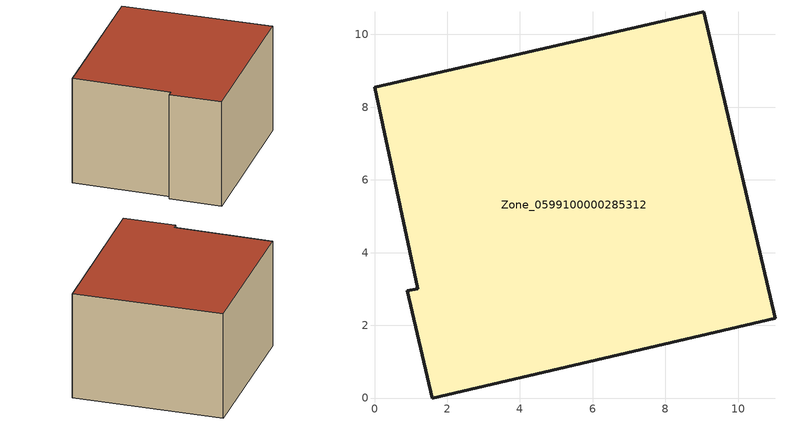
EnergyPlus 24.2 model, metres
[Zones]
Zone_0599100000285312
 floor ground (C_G): 11.01,2.19 1.58,0 0.9,2.95 1.19,3.01 0,8.55 9.05,10.62 z0
 wall outside (C_F): 1.58,0 11.01,2.19 9.05,10.62 0,8.55 1.19,3.01 0.9,2.95 1.58,0 z0:6.4
 roof outside (C_R): 0.9,2.95 1.58,0 11.01,2.19 9.05,10.62 0,8.55 1.19,3.01 z6.4
[BUILDING]
Pand.0599100000285312: North Axis=0; Terrain=City; Loads Convergence Tolerance Value=0.04; Temperature Convergence Tolerance Value=0.4; Solar Distribution=FullExterior; Maximum Number of Warmup Days=25; Minimum Number of Warmup Days=1
[Site:Location]
Rotterdam.The.Hague.AP_ZH_NLD Design_Conditions: Latitude=51.96; Longitude=4.45; Time Zone=1; Elevation=-4.5
[SITE:GROUNDTEMPERATURE:BUILDINGSURFACE]
18, 18, 18, 18, 18, 18, 18, 18, 18, 18, 18, 18
[MATERIAL] Thermal Absorptance=0.9; Solar Absorptance=0.7; Visible Absorptance=0.7
Name | Roughness | Thickness | Conductivity | Density | Specific Heat
G.D.1965 | MediumSmooth | 0.15 | 1 | 540 | 1210
F.D.1965 | Rough | 0.3 | 0.857143 | 1920 | 840
R.D.1965 | MediumRough | 0.2 | 0.08 | 1500 | 1000
[CONSTRUCTION]
C_G: G.D.1965
C_F: F.D.1965
C_R: R.D.1965
[ZONE]
Zone_0599100000285312: Type=1; Multiplier=1; Ceiling Height=Autocalculate; Volume=Autocalculate; Floor Area=autocalculate; Part of Total Floor Area=Yes
[ZONEINFILTRATION:DESIGNFLOWRATE]
Infil_Zone_0599100000285312: Zone or ZoneList or Space or SpaceList=Zone_0599100000285312; Schedule=AlwaysOn; Design Flow Rate Calculation Method=Flow/Area; Flow Rate per Floor Area=0.0042; Constant Term Coefficient=1; Temperature Term Coefficient=0; Velocity Term Coefficient=0; Velocity Squared Term Coefficient=0
[HVACTEMPLATE:ZONE:IDEALLOADSAIRSYSTEM]
Zone_0599100000285312: Maximum Heating Supply Air Temperature=50; Minimum Cooling Supply Air Temperature=13; Maximum Heating Supply Air Humidity Ratio=0.0156; Minimum Cooling Supply Air Humidity Ratio=0.0077; Heating Limit=NoLimit; Cooling Limit=NoLimit; Dehumidification Control Type=ConstantSensibleHeatRatio; Cooling Sensible Heat Ratio=0.7; Dehumidification Setpoint=60; Humidification Control Type=None; Humidification Setpoint=30; Outdoor Air Method=None; Outdoor Air Flow Rate per Person=0.00944; Outdoor Air Flow Rate per Zone Floor Area=0; Outdoor Air Flow Rate per Zone=0; Demand Controlled Ventilation Type=None; Outdoor Air Economizer Type=NoEconomizer; Heat Recovery Type=None; Sensible Heat Recovery Effectiveness=0.7; Latent Heat Recovery Effectiveness=0.65
[ZONECONTROL:THERMOSTAT]
ThermostatControl_Zone_0599100000285312: Zone or ZoneList=Zone_0599100000285312; Control Type Schedule=DualSetpointControlType; Control 1=Thermostat_Zone_0599100000285312; Temperature Difference Between Cutout And Setpoint=0
[THERMOSTATSETPOINT:DUALSETPOINT]
Thermostat_Zone_0599100000285312: Heating Setpoint Temperature Schedule=HeatingSetpoint_Zone_0599100000285312; Cooling Setpoint Temperature Schedule=CoolingSetpoint_Zone_0599100000285312
[SCHEDULE:COMPACT]
HeatingSetpoint_Zone_0599100000285312: Through: 12/31, For: AllDays, Until: 24:00, 21
CoolingSetpoint_Zone_0599100000285312: Through: 12/31, For: AllDays, Until: 24:00, 24
DualSetpointControlType: Through: 12/31, For: AllDays, Until: 24:00, 4
AlwaysOn: Through: 12/31, For: AllDays, Until: 24:00, 1
